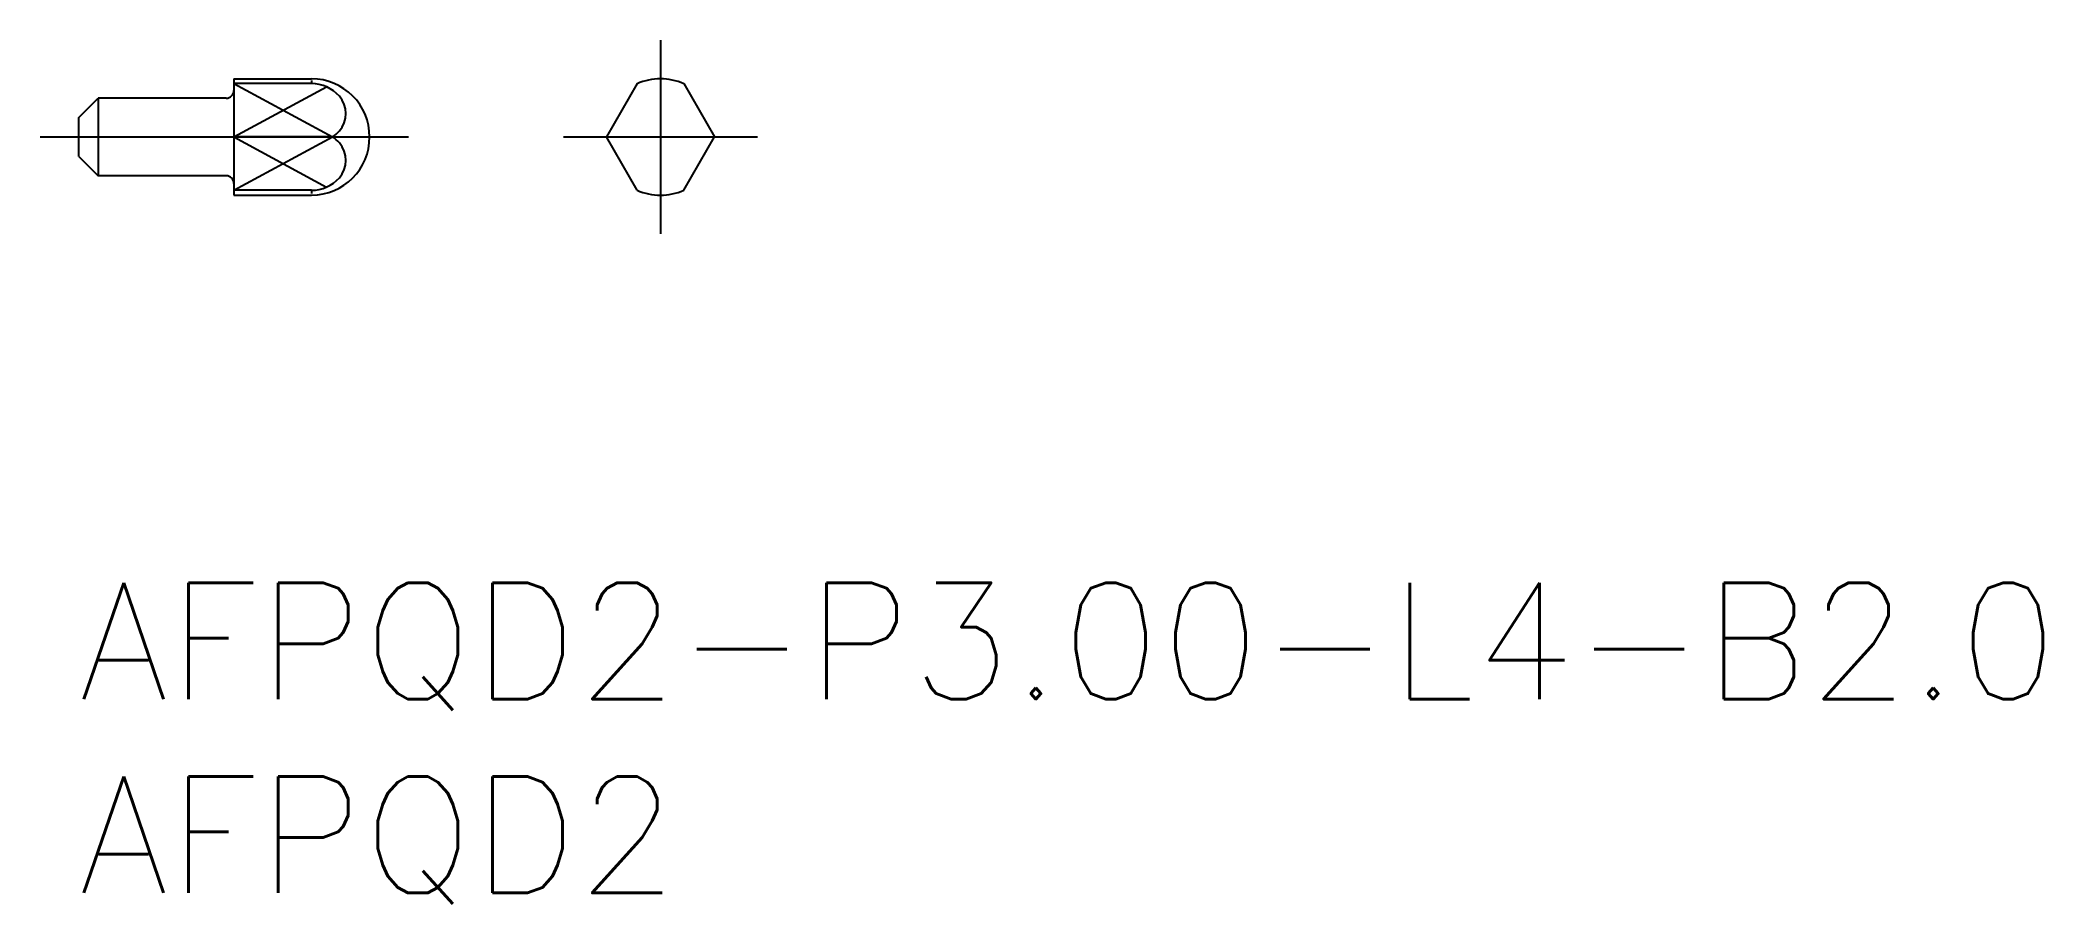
# Model space of a CAD drawing. Extents: x -1 to 50.7, y -8.3 to 14.
import ezdxf

# ---------------------------------------------------------------- set-up
doc = ezdxf.new("R2010")
doc.units = 0
doc.header["$LTSCALE"] = 0.5
doc.linetypes.add('CENTER', pattern=[50.8, 31.75, -6.35, 6.35, -6.35])
for name, color, linetype in [('MSM_CENTER', 1, 'CENTER'), ('MSM_CONTINUOUS', 7, 'CONTINUOUS'), ('MSM_NARROW', 5, 'CONTINUOUS'), ('MSM_PART_NUMBER', 7, 'CONTINUOUS')]:
    doc.layers.add(name, color=color, linetype=linetype)
doc.styles.get("Standard").update_dxf_attribs({"font": 'txt.shx', "height": 3, "bigfont": 'bigfont.shx'})

# ---------------------------------------------------------------- blocks, each defined once
blk = doc.blocks.new('*U14')
at = {"layer": 'MSM_PART_NUMBER'}
blk.add_text('AFPQD2-P3.00-L4-B2.0', height=3, dxfattribs=at).set_placement((0, -3))
blk = doc.blocks.new('*U15')
at = {"layer": 'MSM_PART_NUMBER'}
blk.add_text('AFPQD2', height=3, dxfattribs=at).set_placement((0, -8))

msp = doc.modelspace()

# ---------------------------------------------------------------- linework, layer by layer
at = {"layer": 'MSM_CENTER'}
for p, q in [((15, 14), (15, 9)), ((-1, 11.5), (8.5, 11.5)), ((12.5, 11.5), (17.5, 11.5))]:
    msp.add_line(p, q, dxfattribs=at)
at = {"layer": 'MSM_CONTINUOUS'}
for p, q in [((4, 13), (4, 10)), ((4, 13), (6, 13)), ((0, 12), (0.5, 12.5)), ((0.5, 12.5), (0.5, 10.5)), ((3.8, 12.5), (0.5, 12.5)), ((6, 12.875), (4, 12.875)), ((14.4, 12.875), (13.606, 11.5)), ((15.6, 12.875), (16.394, 11.5)), ((0, 11), (0, 12)), ((6.543, 11.5), (4, 11.5)), ((14.4, 10.125), (13.606, 11.5)), ((15.6, 10.125), (16.394, 11.5)), ((0, 11), (0.5, 10.5)), ((3.8, 10.5), (0.5, 10.5)), ((6, 10.125), (4, 10.125)), ((4, 10), (6, 10))]:
    msp.add_line(p, q, dxfattribs=at)
for centre, radius, start, end in [((6, 11.5), 1.5, 270, 90), ((15, 11.5), 1.5, 66.4218, 113.5782), ((3.8, 12.7), 0.2, 270, 0), ((6, 11.911), 0.964, 41.7335, 90), ((6.216, 12.104), 0.674, 318.2665, 41.7335), ((6, 12.296), 0.964, 304.312, 318.2665), ((6, 10.704), 0.964, 41.7335, 55.688), ((6.216, 10.896), 0.674, 318.2665, 41.7335), ((3.8, 10.3), 0.2, 0, 90), ((6, 11.089), 0.964, 270, 318.2665), ((15, 11.5), 1.5, 246.4218, 293.5782)]:
    msp.add_arc(centre, radius, start, end, dxfattribs=at)
at = {"layer": 'MSM_NARROW'}
for p, q in [((6, 12.958), (6, 12.902)), ((4, 12.875), (6.543, 11.5)), ((4, 11.5), (6.391, 12.792)), ((4, 10.125), (6.543, 11.5)), ((4, 11.5), (6.391, 10.208)), ((6, 10.098), (6, 10.042))]:
    msp.add_line(p, q, dxfattribs=at)

# ---------------------------------------------------------------- block references
at = {"layer": 'MSM_CONTINUOUS'}
for name in ['*U14', '*U15']:
    msp.add_blockref(name, (0, 0), dxfattribs=at)

doc.saveas('drawing.dxf')
